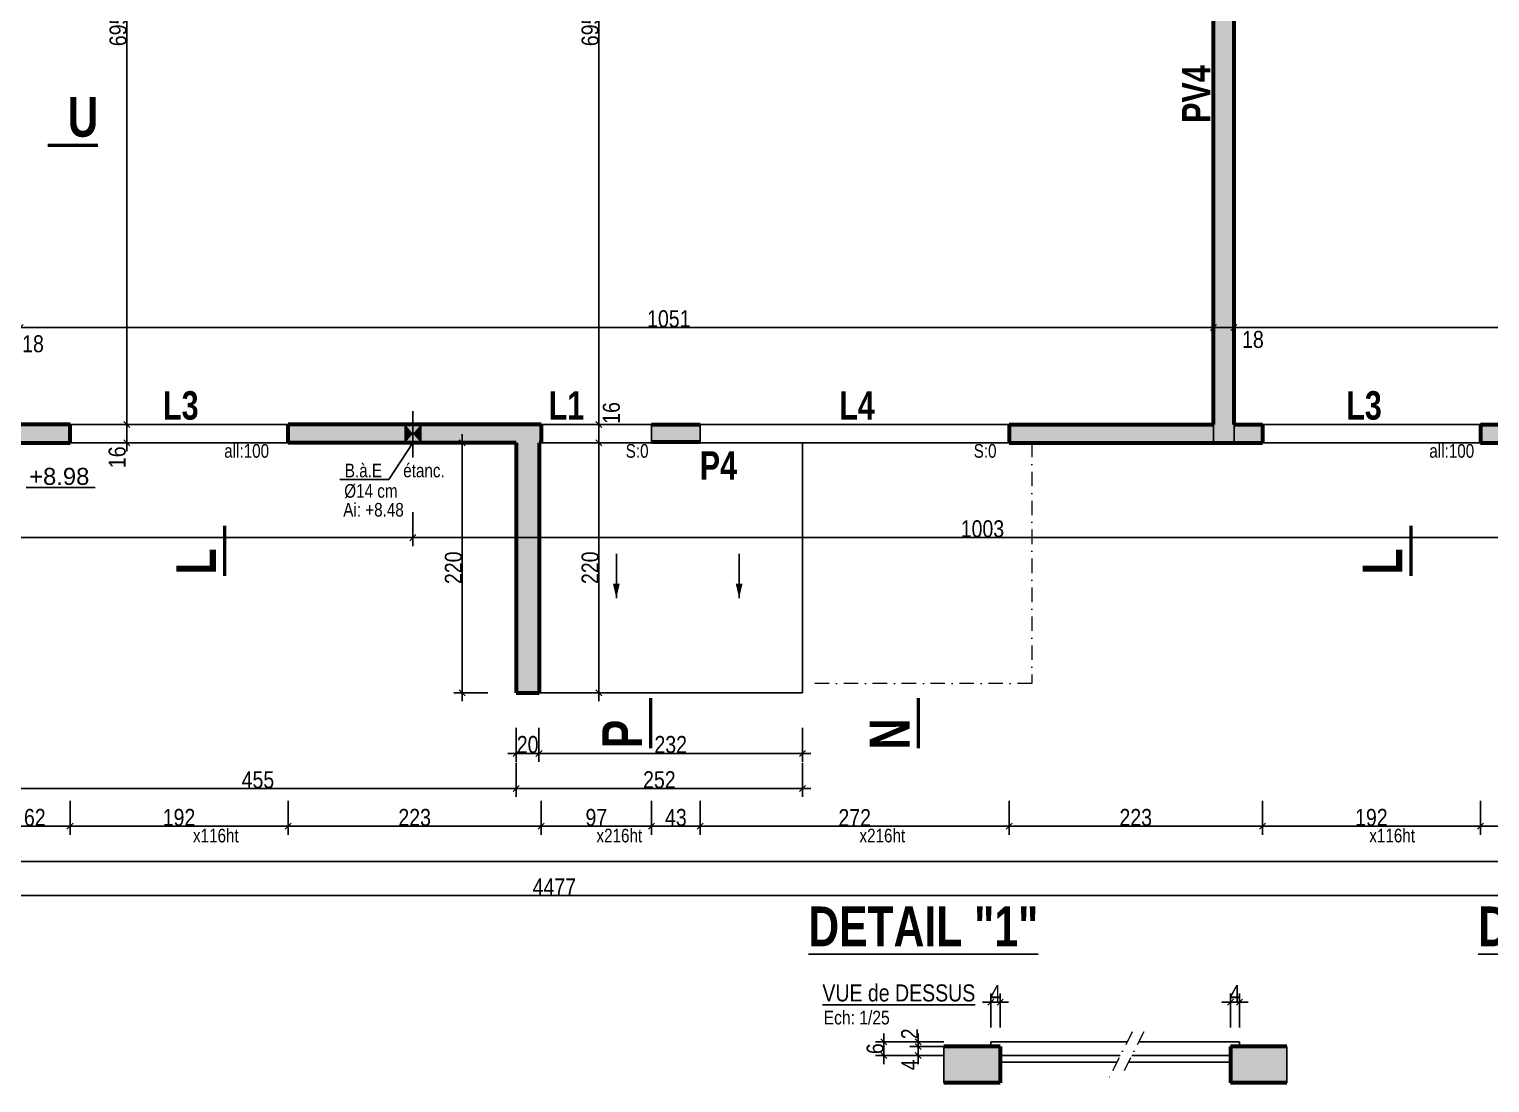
# Model space of a CAD drawing. Header units: millimetres. Extents: x 7120 to 15038, y -9128 to -4928.
# Drawn here: x 11197 to 12483, y -7980 to -7053 of the extents above; entities that cross this region are included whole.
import ezdxf
from ezdxf.enums import TextEntityAlignment as Align

# ---------------------------------------------------------------- set-up
doc = ezdxf.new("R2010")
doc.units = ezdxf.units.MM
doc.linetypes.add('TIRETPTX2', pattern=[50.8, 25.4, -12.7, 0, -12.7])
for name, color, linetype in [('01_cote_gen', 4, 'Continuous'), ('01_linteaux', 2, 'Continuous'), ('01_poch_BN', 9, 'Continuous'), ('01_poch_murs', 253, 'Continuous'), ('01_poch_poteaux', 250, 'Continuous'), ('01_resv', 32, 'Continuous'), ('01_texte', 230, 'Continuous'), ('AA_COTES', 2, 'Continuous')]:
    doc.layers.add(name, color=color, linetype=linetype)
doc.layers.add('01_murs_coup', color=5, linetype='Continuous', lineweight=60)
doc.layers.add('01_tram_axes', color=2, linetype='TIRETPTX2', lineweight=9)
doc.styles.add('ARIAL', font='arial.ttf')
doc.styles.add('ARIAL NA', font='ARIALN.TTF')
doc.styles.add('impact', font='impact.ttf')
doc.styles.add('MATTE_TXT', font='arial.ttf')
doc.styles.add('STYLE2', font='ARIALN.TTF')
doc.dimstyles.new('JB25', dxfattribs={"dimscale": 0.1, "dimtxt": 150, "dimasz": 15, "dimexe": 0.1, "dimexo": 0.1, "dimgap": 0.09, "dimtad": 1, "dimdec": 1, "dimlfac": 0.5, "dimdsep": 46, "dimtxsty": 'STYLE2', "dimblk1": 'BOND_G', "dimblk2": 'BOND_D', "dimsah": 1, "dimcen": 1.5, "dimdle": 0.01, "dimse1": 1, "dimse2": 1, "dimclrd": 4, "dimclre": 2, "dimclrt": 6, "dimazin": 2, "dimtfac": 2.333333, "dimtdec": 1, "dimtix": 1, "dimtmove": 2, "dimatfit": 3, "dimldrblk": 'BOND_G', "dimfxl": 1, "dimtolj": 1, "dimtzin": 0, "dimarcsym": 0})
doc.dimstyles.new('JB50', dxfattribs={"dimscale": 0.1, "dimtxt": 150, "dimasz": 15, "dimexe": 0.1, "dimexo": 0.1, "dimgap": 0.09, "dimtad": 1, "dimdec": 1, "dimdsep": 46, "dimtxsty": 'STYLE2', "dimblk1": 'BOND_G', "dimblk2": 'BOND_D', "dimsah": 1, "dimcen": 1.5, "dimdle": 0.01, "dimse1": 1, "dimse2": 1, "dimclrd": 4, "dimclre": 2, "dimclrt": 6, "dimazin": 2, "dimtfac": 2.333333, "dimtdec": 1, "dimtix": 1, "dimtmove": 2, "dimatfit": 3, "dimldrblk": 'BOND_G', "dimfxl": 1, "dimtolj": 1, "dimtzin": 0, "dimarcsym": 0})

# ---------------------------------------------------------------- blocks, each defined once
blk = doc.blocks.new('BOND_G')
at = {"layer": 'AA_COTES', "color": 0}
for p, q in [((0, -5), (0, 15)), ((5, 0), (-5, 0)), ((1.77, 1.77), (-1.77, -1.77))]:
    blk.add_line(p, q, dxfattribs=at)
blk = doc.blocks.new('BOND_D')
at = {"layer": 'AA_COTES', "color": 0}
for p, q in [((5, 0), (-5, 0)), ((-1.77, -1.77), (1.77, 1.77)), ((0, 5), (0, -15))]:
    blk.add_line(p, q, dxfattribs=at)
blk = doc.blocks.new('*D41')
at = {"layer": '01_cote_gen', "color": 4, "lineweight": -2, "transparency": 16777216}
blk.add_line((11172.1, -7315.6), (11187.1, -7315.6), dxfattribs=at)
at = {"layer": 'DEFPOINTS', "color": 0}
for p in [(11188.6, -7315.6), (11170.6, -7334.3), (11188.6, -7334.3)]:
    blk.add_point(p, dxfattribs=at)
at = {"layer": '01_cote_gen', "color": 4, "lineweight": -2, "transparency": 16777216, "xscale": 1.5, "yscale": 1.5, "zscale": 1.5, "rotation": 180}
blk.add_blockref('BOND_G', (11170.6, -7315.6), dxfattribs=at)
at = {"layer": '01_cote_gen', "color": 4, "lineweight": -2, "transparency": 16777216, "xscale": 1.5, "yscale": 1.5, "zscale": 1.5}
blk.add_blockref('BOND_D', (11188.6, -7315.6), dxfattribs=at)
at = {"layer": '01_cote_gen', "color": 6, "transparency": 16777216, "insert": (11200, -7329.9), "char_height": 15, "attachment_point": 5, "style": 'STYLE2'}
blk.add_mtext('\\A1;18', dxfattribs=at)
blk = doc.blocks.new('*D61')
at = {"layer": '01_cote_gen', "color": 4, "lineweight": -2, "transparency": 16777216}
blk.add_line((11698.4, -6707.4), (11698.4, -7399.5), dxfattribs=at)
at = {"layer": 'DEFPOINTS', "color": 0}
for p in [(11729.8, -6705.9), (11698.4, -7401), (11729.8, -7401)]:
    blk.add_point(p, dxfattribs=at)
at = {"layer": '01_cote_gen', "color": 4, "lineweight": -2, "transparency": 16777216, "xscale": 1.5, "yscale": 1.5, "zscale": 1.5}
for name, p, rotation in [('BOND_G', (11698.4, -6705.9), 90), ('BOND_D', (11698.4, -7401), 270)]:
    blk.add_blockref(name, p, dxfattribs=dict(at, rotation=rotation))
at = {"layer": '01_cote_gen', "color": 6, "transparency": 16777216, "insert": (11690.7, -7053.5), "char_height": 15, "attachment_point": 5, "rotation": 90, "style": 'STYLE2'}
blk.add_mtext('\\A1;695', dxfattribs=at)
blk = doc.blocks.new('*D65')
at = {"layer": '01_cote_gen', "color": 4, "lineweight": -2, "transparency": 16777216}
blk.add_line((12602.1, -7754.6), (12476.1, -7754.6), dxfattribs=at)
at = {"layer": 'DEFPOINTS', "color": 0}
for p in [(12474.6, -7661), (12603.6, -7661), (12474.6, -7754.6)]:
    blk.add_point(p, dxfattribs=at)
at = {"layer": '01_cote_gen', "color": 4, "lineweight": -2, "transparency": 16777216, "xscale": 1.5, "yscale": 1.5, "zscale": 1.5, "rotation": 180}
blk.add_blockref('BOND_D', (12474.6, -7754.6), dxfattribs=at)
at = {"layer": '01_cote_gen', "color": 4, "lineweight": -2, "transparency": 16777216, "xscale": 1.5, "yscale": 1.5, "zscale": 1.5}
blk.add_blockref('BOND_G', (12603.6, -7754.6), dxfattribs=at)
at = {"layer": '01_cote_gen', "color": 6, "transparency": 16777216, "insert": (12539.1, -7746.9), "char_height": 15, "attachment_point": 5, "style": 'STYLE2'}
blk.add_mtext('\\A1;129', dxfattribs=at)
blk = doc.blocks.new('*D66')
at = {"layer": '01_cote_gen', "color": 4, "lineweight": -2, "transparency": 16777216}
blk.add_line((12473.1, -7754.6), (12284.1, -7754.6), dxfattribs=at)
at = {"layer": 'DEFPOINTS', "color": 0}
for p in [(12282.6, -7628), (12474.6, -7661), (12282.6, -7754.6)]:
    blk.add_point(p, dxfattribs=at)
at = {"layer": '01_cote_gen', "color": 4, "lineweight": -2, "transparency": 16777216, "xscale": 1.5, "yscale": 1.5, "zscale": 1.5, "rotation": 180}
blk.add_blockref('BOND_D', (12282.6, -7754.6), dxfattribs=at)
at = {"layer": '01_cote_gen', "color": 4, "lineweight": -2, "transparency": 16777216, "xscale": 1.5, "yscale": 1.5, "zscale": 1.5}
blk.add_blockref('BOND_G', (12474.6, -7754.6), dxfattribs=at)
at = {"layer": '01_cote_gen', "color": 6, "transparency": 16777216, "insert": (12378.6, -7746.9), "char_height": 15, "attachment_point": 5, "style": 'STYLE2'}
blk.add_mtext('\\A1;192', dxfattribs=at)
blk = doc.blocks.new('*D67')
at = {"layer": '01_cote_gen', "color": 4, "lineweight": -2, "transparency": 16777216}
blk.add_line((13896.1, -7815.5), (9422.1, -7815.5), dxfattribs=at)
at = {"layer": 'DEFPOINTS', "color": 0}
for p in [(9420.6, -7661.5), (13897.6, -7732.1), (9420.6, -7815.5)]:
    blk.add_point(p, dxfattribs=at)
at = {"layer": '01_cote_gen', "color": 4, "lineweight": -2, "transparency": 16777216, "xscale": 1.5, "yscale": 1.5, "zscale": 1.5, "rotation": 180}
blk.add_blockref('BOND_D', (9420.6, -7815.5), dxfattribs=at)
at = {"layer": '01_cote_gen', "color": 4, "lineweight": -2, "transparency": 16777216, "xscale": 1.5, "yscale": 1.5, "zscale": 1.5}
blk.add_blockref('BOND_G', (13897.6, -7815.5), dxfattribs=at)
at = {"layer": '01_cote_gen', "color": 6, "transparency": 16777216, "insert": (11659.1, -7808), "char_height": 15, "attachment_point": 5, "style": 'STYLE2'}
blk.add_mtext('\\A1;4477', dxfattribs=at)
blk = doc.blocks.new('*D92')
at = {"layer": '01_cote_gen', "color": 4, "lineweight": -2, "transparency": 16777216}
blk.add_line((11698.4, -7402.5), (11698.4, -7415.5), dxfattribs=at)
at = {"layer": 'DEFPOINTS', "color": 0}
for p in [(11664, -7401), (11664, -7417), (11698.4, -7417)]:
    blk.add_point(p, dxfattribs=at)
at = {"layer": '01_cote_gen', "color": 4, "lineweight": -2, "transparency": 16777216, "xscale": 1.5, "yscale": 1.5, "zscale": 1.5}
for name, p, rotation in [('BOND_G', (11698.4, -7401), 90), ('BOND_D', (11698.4, -7417), 270)]:
    blk.add_blockref(name, p, dxfattribs=dict(at, rotation=rotation))
at = {"layer": '01_cote_gen', "color": 6, "transparency": 16777216, "insert": (11709.4, -7390.7), "char_height": 15, "attachment_point": 5, "rotation": 90, "style": 'STYLE2'}
blk.add_mtext('\\A1;16', dxfattribs=at)
blk = doc.blocks.new('*D98')
at = {"layer": '01_cote_gen', "color": 4, "lineweight": -2, "transparency": 16777216}
blk.add_line((11231.1, -7754.6), (11172.1, -7754.6), dxfattribs=at)
at = {"layer": 'DEFPOINTS', "color": 0}
for p in [(11170.6, -7743.8), (11170.6, -7754.6), (11232.6, -7747.1)]:
    blk.add_point(p, dxfattribs=at)
at = {"layer": '01_cote_gen', "color": 4, "lineweight": -2, "transparency": 16777216, "xscale": 1.5, "yscale": 1.5, "zscale": 1.5, "rotation": 180}
blk.add_blockref('BOND_D', (11170.6, -7754.6), dxfattribs=at)
at = {"layer": '01_cote_gen', "color": 4, "lineweight": -2, "transparency": 16777216, "xscale": 1.5, "yscale": 1.5, "zscale": 1.5}
blk.add_blockref('BOND_G', (11232.6, -7754.6), dxfattribs=at)
at = {"layer": '01_cote_gen', "color": 6, "transparency": 16777216, "insert": (11201.6, -7746.9), "char_height": 15, "attachment_point": 5, "style": 'STYLE2'}
blk.add_mtext('\\A1;62', dxfattribs=at)
blk = doc.blocks.new('*D116')
at = {"layer": '01_cote_gen', "color": 4, "lineweight": -2, "transparency": 16777216}
blk.add_line((11282.7, -6707.4), (11282.7, -7399.5), dxfattribs=at)
at = {"layer": 'DEFPOINTS', "color": 0}
for p in [(11260.2, -6705.9), (11210.6, -7401), (11282.7, -7401)]:
    blk.add_point(p, dxfattribs=at)
at = {"layer": '01_cote_gen', "color": 4, "lineweight": -2, "transparency": 16777216, "xscale": 1.5, "yscale": 1.5, "zscale": 1.5}
for name, p, rotation in [('BOND_G', (11282.7, -6705.9), 90), ('BOND_D', (11282.7, -7401), 270)]:
    blk.add_blockref(name, p, dxfattribs=dict(at, rotation=rotation))
at = {"layer": '01_cote_gen', "color": 6, "transparency": 16777216, "insert": (11275, -7053.5), "char_height": 15, "attachment_point": 5, "rotation": 90, "style": 'STYLE2'}
blk.add_mtext('\\A1;695', dxfattribs=at)
blk = doc.blocks.new('*D117')
at = {"layer": '01_cote_gen', "color": 4, "lineweight": -2, "transparency": 16777216}
blk.add_line((11282.7, -7402.5), (11282.7, -7415.5), dxfattribs=at)
at = {"layer": 'DEFPOINTS', "color": 0}
for p in [(11307.2, -7401), (11282.7, -7417), (11307.2, -7417)]:
    blk.add_point(p, dxfattribs=at)
at = {"layer": '01_cote_gen', "color": 4, "lineweight": -2, "transparency": 16777216, "xscale": 1.5, "yscale": 1.5, "zscale": 1.5}
for name, p, rotation in [('BOND_G', (11282.7, -7401), 90), ('BOND_D', (11282.7, -7417), 270)]:
    blk.add_blockref(name, p, dxfattribs=dict(at, rotation=rotation))
at = {"layer": '01_cote_gen', "color": 6, "transparency": 16777216, "insert": (11274.2, -7429.7), "char_height": 15, "attachment_point": 5, "rotation": 90, "style": 'STYLE2'}
blk.add_mtext('\\A1;16', dxfattribs=at)
blk = doc.blocks.new('*D292')
at = {"layer": '01_cote_gen', "color": 4, "lineweight": -2, "transparency": 16777216}
blk.add_line((12281.1, -7754.6), (12061.1, -7754.6), dxfattribs=at)
at = {"layer": 'DEFPOINTS', "color": 0}
for p in [(12059.6, -7432.6), (12282.6, -7432.6), (12059.6, -7754.6)]:
    blk.add_point(p, dxfattribs=at)
at = {"layer": '01_cote_gen', "color": 4, "lineweight": -2, "transparency": 16777216, "xscale": 1.5, "yscale": 1.5, "zscale": 1.5, "rotation": 180}
blk.add_blockref('BOND_D', (12059.6, -7754.6), dxfattribs=at)
at = {"layer": '01_cote_gen', "color": 4, "lineweight": -2, "transparency": 16777216, "xscale": 1.5, "yscale": 1.5, "zscale": 1.5}
blk.add_blockref('BOND_G', (12282.6, -7754.6), dxfattribs=at)
at = {"layer": '01_cote_gen', "color": 6, "transparency": 16777216, "insert": (12171.1, -7746.9), "char_height": 15, "attachment_point": 5, "style": 'STYLE2'}
blk.add_mtext('\\A1;223', dxfattribs=at)
blk = doc.blocks.new('*D293')
at = {"layer": '01_cote_gen', "color": 4, "lineweight": -2, "transparency": 16777216}
blk.add_line((12058.1, -7754.6), (11789.1, -7754.6), dxfattribs=at)
at = {"layer": 'DEFPOINTS', "color": 0}
for p in [(11787.6, -7424.6), (12059.6, -7432.6), (11787.6, -7754.6)]:
    blk.add_point(p, dxfattribs=at)
at = {"layer": '01_cote_gen', "color": 4, "lineweight": -2, "transparency": 16777216, "xscale": 1.5, "yscale": 1.5, "zscale": 1.5, "rotation": 180}
blk.add_blockref('BOND_D', (11787.6, -7754.6), dxfattribs=at)
at = {"layer": '01_cote_gen', "color": 4, "lineweight": -2, "transparency": 16777216, "xscale": 1.5, "yscale": 1.5, "zscale": 1.5}
blk.add_blockref('BOND_G', (12059.6, -7754.6), dxfattribs=at)
at = {"layer": '01_cote_gen', "color": 6, "transparency": 16777216, "insert": (11923.6, -7747), "char_height": 15, "attachment_point": 5, "style": 'STYLE2'}
blk.add_mtext('\\A1;272', dxfattribs=at)
blk = doc.blocks.new('*D294')
at = {"layer": '01_cote_gen', "color": 4, "lineweight": -2, "transparency": 16777216}
blk.add_line((11786.1, -7754.6), (11746.1, -7754.6), dxfattribs=at)
at = {"layer": 'DEFPOINTS', "color": 0}
for p in [(11744.6, -7424.6), (11787.6, -7424.6), (11744.6, -7754.6)]:
    blk.add_point(p, dxfattribs=at)
at = {"layer": '01_cote_gen', "color": 4, "lineweight": -2, "transparency": 16777216, "xscale": 1.5, "yscale": 1.5, "zscale": 1.5, "rotation": 180}
blk.add_blockref('BOND_D', (11744.6, -7754.6), dxfattribs=at)
at = {"layer": '01_cote_gen', "color": 4, "lineweight": -2, "transparency": 16777216, "xscale": 1.5, "yscale": 1.5, "zscale": 1.5}
blk.add_blockref('BOND_G', (11787.6, -7754.6), dxfattribs=at)
at = {"layer": '01_cote_gen', "color": 6, "transparency": 16777216, "insert": (11766.1, -7746.9), "char_height": 15, "attachment_point": 5, "style": 'STYLE2'}
blk.add_mtext('\\A1;43', dxfattribs=at)
blk = doc.blocks.new('*D295')
at = {"layer": '01_cote_gen', "color": 4, "lineweight": -2, "transparency": 16777216}
blk.add_line((11743.1, -7754.6), (11649.1, -7754.6), dxfattribs=at)
at = {"layer": 'DEFPOINTS', "color": 0}
for p in [(11647.6, -7424.6), (11744.6, -7424.6), (11647.6, -7754.6)]:
    blk.add_point(p, dxfattribs=at)
at = {"layer": '01_cote_gen', "color": 4, "lineweight": -2, "transparency": 16777216, "xscale": 1.5, "yscale": 1.5, "zscale": 1.5, "rotation": 180}
blk.add_blockref('BOND_D', (11647.6, -7754.6), dxfattribs=at)
at = {"layer": '01_cote_gen', "color": 4, "lineweight": -2, "transparency": 16777216, "xscale": 1.5, "yscale": 1.5, "zscale": 1.5}
blk.add_blockref('BOND_G', (11744.6, -7754.6), dxfattribs=at)
at = {"layer": '01_cote_gen', "color": 6, "transparency": 16777216, "insert": (11696.1, -7746.9), "char_height": 15, "attachment_point": 5, "style": 'STYLE2'}
blk.add_mtext('\\A1;97', dxfattribs=at)
blk = doc.blocks.new('*D296')
at = {"layer": '01_cote_gen', "color": 4, "lineweight": -2, "transparency": 16777216}
blk.add_line((11646.1, -7754.6), (11426.1, -7754.6), dxfattribs=at)
at = {"layer": 'DEFPOINTS', "color": 0}
for p in [(11424.6, -7424.6), (11647.6, -7424.6), (11424.6, -7754.6)]:
    blk.add_point(p, dxfattribs=at)
at = {"layer": '01_cote_gen', "color": 4, "lineweight": -2, "transparency": 16777216, "xscale": 1.5, "yscale": 1.5, "zscale": 1.5, "rotation": 180}
blk.add_blockref('BOND_D', (11424.6, -7754.6), dxfattribs=at)
at = {"layer": '01_cote_gen', "color": 4, "lineweight": -2, "transparency": 16777216, "xscale": 1.5, "yscale": 1.5, "zscale": 1.5}
blk.add_blockref('BOND_G', (11647.6, -7754.6), dxfattribs=at)
at = {"layer": '01_cote_gen', "color": 6, "transparency": 16777216, "insert": (11536.1, -7746.9), "char_height": 15, "attachment_point": 5, "style": 'STYLE2'}
blk.add_mtext('\\A1;223', dxfattribs=at)
blk = doc.blocks.new('*D298')
at = {"layer": '01_cote_gen', "color": 4, "lineweight": -2, "transparency": 16777216}
blk.add_line((13894.1, -7785.6), (11170.1, -7785.6), dxfattribs=at)
at = {"layer": 'DEFPOINTS', "color": 0}
for p in [(13895.6, -7762.1), (11168.6, -7778.1), (11168.6, -7785.6)]:
    blk.add_point(p, dxfattribs=at)
at = {"layer": '01_cote_gen', "color": 4, "lineweight": -2, "transparency": 16777216, "xscale": 1.5, "yscale": 1.5, "zscale": 1.5, "rotation": 180}
blk.add_blockref('BOND_D', (11168.6, -7785.6), dxfattribs=at)
at = {"layer": '01_cote_gen', "color": 4, "lineweight": -2, "transparency": 16777216, "xscale": 1.5, "yscale": 1.5, "zscale": 1.5}
blk.add_blockref('BOND_G', (13895.6, -7785.6), dxfattribs=at)
at = {"layer": '01_cote_gen', "color": 6, "transparency": 16777216, "insert": (12532.1, -7778.1), "char_height": 15, "attachment_point": 5, "style": 'STYLE2'}
blk.add_mtext('\\A1;2727', dxfattribs=at)
blk = doc.blocks.new('*D303')
at = {"layer": '01_cote_gen', "color": 4, "lineweight": -2, "transparency": 16777216}
blk.add_line((11423.1, -7754.6), (11234.1, -7754.6), dxfattribs=at)
at = {"layer": 'DEFPOINTS', "color": 0}
for p in [(11232.6, -7732.1), (11424.6, -7732.1), (11232.6, -7754.6)]:
    blk.add_point(p, dxfattribs=at)
at = {"layer": '01_cote_gen', "color": 4, "lineweight": -2, "transparency": 16777216, "xscale": 1.5, "yscale": 1.5, "zscale": 1.5, "rotation": 180}
blk.add_blockref('BOND_D', (11232.6, -7754.6), dxfattribs=at)
at = {"layer": '01_cote_gen', "color": 4, "lineweight": -2, "transparency": 16777216, "xscale": 1.5, "yscale": 1.5, "zscale": 1.5}
blk.add_blockref('BOND_G', (11424.6, -7754.6), dxfattribs=at)
at = {"layer": '01_cote_gen', "color": 6, "transparency": 16777216, "insert": (11328.6, -7746.9), "char_height": 15, "attachment_point": 5, "style": 'STYLE2'}
blk.add_mtext('\\A1;192', dxfattribs=at)
blk = doc.blocks.new('*D397')
at = {"layer": '01_cote_gen', "color": 4, "lineweight": -2, "transparency": 16777216}
blk.add_line((11190.1, -7315.6), (12238.1, -7315.6), dxfattribs=at)
at = {"layer": 'DEFPOINTS', "color": 0}
for p in [(11188.6, -7265.8), (12239.6, -7265.8), (12239.6, -7315.6)]:
    blk.add_point(p, dxfattribs=at)
at = {"layer": '01_cote_gen', "color": 4, "lineweight": -2, "transparency": 16777216, "xscale": 1.5, "yscale": 1.5, "zscale": 1.5, "rotation": 180}
blk.add_blockref('BOND_G', (11188.6, -7315.6), dxfattribs=at)
at = {"layer": '01_cote_gen', "color": 4, "lineweight": -2, "transparency": 16777216, "xscale": 1.5, "yscale": 1.5, "zscale": 1.5}
blk.add_blockref('BOND_D', (12239.6, -7315.6), dxfattribs=at)
at = {"layer": '01_cote_gen', "color": 6, "transparency": 16777216, "insert": (11759.9, -7307.9), "char_height": 15, "attachment_point": 5, "style": 'STYLE2'}
blk.add_mtext('\\A1;1051', dxfattribs=at)
blk = doc.blocks.new('*D398')
at = {"layer": '01_cote_gen', "color": 4, "lineweight": -2, "transparency": 16777216}
blk.add_line((12241.1, -7315.6), (12256.1, -7315.6), dxfattribs=at)
at = {"layer": 'DEFPOINTS', "color": 0}
for p in [(12257.6, -7315.6), (12239.6, -7338.1), (12257.6, -7338.1)]:
    blk.add_point(p, dxfattribs=at)
at = {"layer": '01_cote_gen', "color": 4, "lineweight": -2, "transparency": 16777216, "xscale": 1.5, "yscale": 1.5, "zscale": 1.5, "rotation": 180}
blk.add_blockref('BOND_G', (12239.6, -7315.6), dxfattribs=at)
at = {"layer": '01_cote_gen', "color": 4, "lineweight": -2, "transparency": 16777216, "xscale": 1.5, "yscale": 1.5, "zscale": 1.5}
blk.add_blockref('BOND_D', (12257.6, -7315.6), dxfattribs=at)
at = {"layer": '01_cote_gen', "color": 6, "transparency": 16777216, "insert": (12274.3, -7326.1), "char_height": 15, "attachment_point": 5, "style": 'STYLE2'}
blk.add_mtext('\\A1;18', dxfattribs=at)
blk = doc.blocks.new('*D399')
at = {"layer": '01_cote_gen', "color": 4, "lineweight": -2, "transparency": 16777216}
blk.add_line((12259.1, -7315.6), (13617.1, -7315.6), dxfattribs=at)
at = {"layer": 'DEFPOINTS', "color": 0}
for p in [(13618.6, -7315.6), (12257.6, -7338.1), (13618.6, -7338.1)]:
    blk.add_point(p, dxfattribs=at)
at = {"layer": '01_cote_gen', "color": 4, "lineweight": -2, "transparency": 16777216, "xscale": 1.5, "yscale": 1.5, "zscale": 1.5, "rotation": 180}
blk.add_blockref('BOND_G', (12257.6, -7315.6), dxfattribs=at)
at = {"layer": '01_cote_gen', "color": 4, "lineweight": -2, "transparency": 16777216, "xscale": 1.5, "yscale": 1.5, "zscale": 1.5}
blk.add_blockref('BOND_D', (13618.6, -7315.6), dxfattribs=at)
at = {"layer": '01_cote_gen', "color": 6, "transparency": 16777216, "insert": (12938.1, -7307.9), "char_height": 15, "attachment_point": 5, "style": 'STYLE2'}
blk.add_mtext('\\A1;1361', dxfattribs=at)
blk = doc.blocks.new('*D462')
at = {"layer": '01_cote_gen', "color": 4, "lineweight": -2, "transparency": 16777216}
blk.add_line((11876.1, -7721.3), (11627.1, -7721.3), dxfattribs=at)
at = {"layer": 'DEFPOINTS', "color": 0}
for p in [(11625.6, -7610.4), (11877.6, -7610.4), (11625.6, -7721.3)]:
    blk.add_point(p, dxfattribs=at)
at = {"layer": '01_cote_gen', "color": 4, "lineweight": -2, "transparency": 16777216, "xscale": 1.5, "yscale": 1.5, "zscale": 1.5, "rotation": 180}
blk.add_blockref('BOND_D', (11625.6, -7721.3), dxfattribs=at)
at = {"layer": '01_cote_gen', "color": 4, "lineweight": -2, "transparency": 16777216, "xscale": 1.5, "yscale": 1.5, "zscale": 1.5}
blk.add_blockref('BOND_G', (11877.6, -7721.3), dxfattribs=at)
at = {"layer": '01_cote_gen', "color": 6, "transparency": 16777216, "insert": (11751.6, -7713.7), "char_height": 15, "attachment_point": 5, "style": 'STYLE2'}
blk.add_mtext('\\A1;252', dxfattribs=at)
blk = doc.blocks.new('*D463')
at = {"layer": '01_cote_gen', "color": 4, "lineweight": -2, "transparency": 16777216}
blk.add_line((11624.1, -7721.3), (11172.1, -7721.3), dxfattribs=at)
at = {"layer": 'DEFPOINTS', "color": 0}
for p in [(11170.6, -7344.5), (11625.6, -7698.8), (11170.6, -7721.3)]:
    blk.add_point(p, dxfattribs=at)
at = {"layer": '01_cote_gen', "color": 4, "lineweight": -2, "transparency": 16777216, "xscale": 1.5, "yscale": 1.5, "zscale": 1.5, "rotation": 180}
blk.add_blockref('BOND_D', (11170.6, -7721.3), dxfattribs=at)
at = {"layer": '01_cote_gen', "color": 4, "lineweight": -2, "transparency": 16777216, "xscale": 1.5, "yscale": 1.5, "zscale": 1.5}
blk.add_blockref('BOND_G', (11625.6, -7721.3), dxfattribs=at)
at = {"layer": '01_cote_gen', "color": 6, "transparency": 16777216, "insert": (11398.1, -7713.7), "char_height": 15, "attachment_point": 5, "style": 'STYLE2'}
blk.add_mtext('\\A1;455', dxfattribs=at)
blk = doc.blocks.new('*D464')
at = {"layer": '01_cote_gen', "color": 4, "lineweight": -2, "transparency": 16777216}
blk.add_line((11876.1, -7690.4), (11647.1, -7690.4), dxfattribs=at)
at = {"layer": 'DEFPOINTS', "color": 0}
for p in [(11645.6, -7610.4), (11877.6, -7610.4), (11645.6, -7690.4)]:
    blk.add_point(p, dxfattribs=at)
at = {"layer": '01_cote_gen', "color": 4, "lineweight": -2, "transparency": 16777216, "xscale": 1.5, "yscale": 1.5, "zscale": 1.5, "rotation": 180}
blk.add_blockref('BOND_D', (11645.6, -7690.4), dxfattribs=at)
at = {"layer": '01_cote_gen', "color": 4, "lineweight": -2, "transparency": 16777216, "xscale": 1.5, "yscale": 1.5, "zscale": 1.5}
blk.add_blockref('BOND_G', (11877.6, -7690.4), dxfattribs=at)
at = {"layer": '01_cote_gen', "color": 6, "transparency": 16777216, "insert": (11761.6, -7682.7), "char_height": 15, "attachment_point": 5, "style": 'STYLE2'}
blk.add_mtext('\\A1;232', dxfattribs=at)
blk = doc.blocks.new('*D465')
at = {"layer": '01_cote_gen', "color": 4, "lineweight": -2, "transparency": 16777216}
blk.add_line((11644.1, -7690.4), (11627.1, -7690.4), dxfattribs=at)
at = {"layer": 'DEFPOINTS', "color": 0}
for p in [(11625.6, -7610.4), (11645.6, -7610.4), (11625.6, -7690.4)]:
    blk.add_point(p, dxfattribs=at)
at = {"layer": '01_cote_gen', "color": 4, "lineweight": -2, "transparency": 16777216, "xscale": 1.5, "yscale": 1.5, "zscale": 1.5, "rotation": 180}
blk.add_blockref('BOND_D', (11625.6, -7690.4), dxfattribs=at)
at = {"layer": '01_cote_gen', "color": 4, "lineweight": -2, "transparency": 16777216, "xscale": 1.5, "yscale": 1.5, "zscale": 1.5}
blk.add_blockref('BOND_G', (11645.6, -7690.4), dxfattribs=at)
at = {"layer": '01_cote_gen', "color": 6, "transparency": 16777216, "insert": (11635.6, -7682.7), "char_height": 15, "attachment_point": 5, "style": 'STYLE2'}
blk.add_mtext('\\A1;20', dxfattribs=at)
blk = doc.blocks.new('*D472')
at = {"layer": '01_cote_gen', "color": 4, "lineweight": -2, "transparency": 16777216}
blk.add_line((11698.4, -7635.5), (11698.4, -7418.5), dxfattribs=at)
at = {"layer": 'DEFPOINTS', "color": 0}
for p in [(11698.4, -7417), (11718.3, -7417), (11702.2, -7637)]:
    blk.add_point(p, dxfattribs=at)
at = {"layer": '01_cote_gen', "color": 4, "lineweight": -2, "transparency": 16777216, "xscale": 1.5, "yscale": 1.5, "zscale": 1.5}
for name, p, rotation in [('BOND_D', (11698.4, -7417), 90), ('BOND_G', (11698.4, -7637), 270)]:
    blk.add_blockref(name, p, dxfattribs=dict(at, rotation=rotation))
at = {"layer": '01_cote_gen', "color": 6, "transparency": 16777216, "insert": (11690.7, -7527), "char_height": 15, "attachment_point": 5, "rotation": 90, "style": 'STYLE2'}
blk.add_mtext('\\A1;220', dxfattribs=at)
blk = doc.blocks.new('*D557')
at = {"layer": '01_cote_gen', "color": 4, "lineweight": -2, "transparency": 16777216}
blk.add_line((11533.1, -7500.5), (10486.1, -7500.5), dxfattribs=at)
at = {"layer": 'DEFPOINTS', "color": 0}
for p in [(10484.6, -7429.8), (11534.6, -7429.8), (10484.6, -7500.5)]:
    blk.add_point(p, dxfattribs=at)
at = {"layer": '01_cote_gen', "color": 4, "lineweight": -2, "transparency": 16777216, "xscale": 1.5, "yscale": 1.5, "zscale": 1.5, "rotation": 180}
blk.add_blockref('BOND_D', (10484.6, -7500.5), dxfattribs=at)
at = {"layer": '01_cote_gen', "color": 4, "lineweight": -2, "transparency": 16777216, "xscale": 1.5, "yscale": 1.5, "zscale": 1.5}
blk.add_blockref('BOND_G', (11534.6, -7500.5), dxfattribs=at)
at = {"layer": '01_cote_gen', "color": 6, "transparency": 16777216, "insert": (11009.6, -7492.8), "char_height": 15, "attachment_point": 5, "style": 'STYLE2'}
blk.add_mtext('\\A1;1050', dxfattribs=at)
blk = doc.blocks.new('*D558')
at = {"layer": '01_cote_gen', "color": 4, "lineweight": -2, "transparency": 16777216}
blk.add_line((12536.1, -7500.5), (11536.1, -7500.5), dxfattribs=at)
at = {"layer": 'DEFPOINTS', "color": 0}
for p in [(11534.6, -7429.8), (12537.6, -7429.8), (11534.6, -7500.5)]:
    blk.add_point(p, dxfattribs=at)
at = {"layer": '01_cote_gen', "color": 4, "lineweight": -2, "transparency": 16777216, "xscale": 1.5, "yscale": 1.5, "zscale": 1.5, "rotation": 180}
blk.add_blockref('BOND_D', (11534.6, -7500.5), dxfattribs=at)
at = {"layer": '01_cote_gen', "color": 4, "lineweight": -2, "transparency": 16777216, "xscale": 1.5, "yscale": 1.5, "zscale": 1.5}
blk.add_blockref('BOND_G', (12537.6, -7500.5), dxfattribs=at)
at = {"layer": '01_cote_gen', "color": 6, "transparency": 16777216, "insert": (12036.1, -7492.8), "char_height": 15, "attachment_point": 5, "style": 'STYLE2'}
blk.add_mtext('\\A1;1003', dxfattribs=at)
blk = doc.blocks.new('*D561')
at = {"layer": '01_cote_gen', "color": 4, "lineweight": -2, "transparency": 16777216}
blk.add_line((11578, -7635.5), (11578, -7418.5), dxfattribs=at)
at = {"layer": 'DEFPOINTS', "color": 0}
for p in [(11578, -7417), (11625.6, -7417), (11625.6, -7637)]:
    blk.add_point(p, dxfattribs=at)
at = {"layer": '01_cote_gen', "color": 4, "lineweight": -2, "transparency": 16777216, "xscale": 1.5, "yscale": 1.5, "zscale": 1.5}
for name, p, rotation in [('BOND_D', (11578, -7417), 90), ('BOND_G', (11578, -7637), 270)]:
    blk.add_blockref(name, p, dxfattribs=dict(at, rotation=rotation))
at = {"layer": '01_cote_gen', "color": 6, "transparency": 16777216, "insert": (11570.3, -7527), "char_height": 15, "attachment_point": 5, "rotation": 90, "style": 'STYLE2'}
blk.add_mtext('\\A1;220', dxfattribs=at)
blk = doc.blocks.new('*D576')
at = {"layer": '01_cote_gen', "color": 4, "lineweight": -2, "transparency": 16777216}
blk.add_line((11979.6, -7954.9), (11979.6, -7949.9), dxfattribs=at)
at = {"layer": 'DEFPOINTS', "color": 0}
for p in [(11979.6, -7948.4), (12051.6, -7948.4), (12067.5, -7956.4)]:
    blk.add_point(p, dxfattribs=at)
at = {"layer": '01_cote_gen', "color": 4, "lineweight": -2, "transparency": 16777216, "xscale": 1.5, "yscale": 1.5, "zscale": 1.5}
for name, p, rotation in [('BOND_D', (11979.6, -7948.4), 90), ('BOND_G', (11979.6, -7956.4), 270)]:
    blk.add_blockref(name, p, dxfattribs=dict(at, rotation=rotation))
at = {"layer": '01_cote_gen', "color": 6, "transparency": 16777216, "insert": (11972.1, -7964.6), "char_height": 15, "attachment_point": 5, "rotation": 90, "style": 'STYLE2'}
blk.add_mtext('\\A1;4', dxfattribs=at)
blk = doc.blocks.new('*D567')
at = {"layer": '01_cote_gen', "color": 4, "lineweight": -2, "transparency": 16777216}
blk.add_line((11949.3, -7954.9), (11949.3, -7945.9), dxfattribs=at)
at = {"layer": 'DEFPOINTS', "color": 0}
for p in [(11949.3, -7944.4), (11992.1, -7944.4), (11991.2, -7956.4)]:
    blk.add_point(p, dxfattribs=at)
at = {"layer": '01_cote_gen', "color": 4, "lineweight": -2, "transparency": 16777216, "xscale": 1.5, "yscale": 1.5, "zscale": 1.5}
for name, p, rotation in [('BOND_D', (11949.3, -7944.4), 90), ('BOND_G', (11949.3, -7956.4), 270)]:
    blk.add_blockref(name, p, dxfattribs=dict(at, rotation=rotation))
at = {"layer": '01_cote_gen', "color": 6, "transparency": 16777216, "insert": (11941.7, -7950.4), "char_height": 15, "attachment_point": 5, "rotation": 90, "style": 'STYLE2'}
blk.add_mtext('\\A1;6', dxfattribs=at)
blk = doc.blocks.new('*D568')
at = {"layer": '01_cote_gen', "color": 4, "lineweight": -2, "transparency": 16777216}
blk.add_line((11979.6, -7946.9), (11979.6, -7945.9), dxfattribs=at)
at = {"layer": 'DEFPOINTS', "color": 0}
for p in [(11971.8, -7944.4), (11972.1, -7948.4), (11979.6, -7944.4)]:
    blk.add_point(p, dxfattribs=at)
at = {"layer": '01_cote_gen', "color": 4, "lineweight": -2, "transparency": 16777216, "xscale": 1.5, "yscale": 1.5, "zscale": 1.5}
for name, p, rotation in [('BOND_D', (11979.6, -7944.4), 90), ('BOND_G', (11979.6, -7948.4), 270)]:
    blk.add_blockref(name, p, dxfattribs=dict(at, rotation=rotation))
at = {"layer": '01_cote_gen', "color": 6, "transparency": 16777216, "insert": (11972, -7937.3), "char_height": 15, "attachment_point": 5, "rotation": 90, "style": 'STYLE2'}
blk.add_mtext('\\A1;2', dxfattribs=at)
blk = doc.blocks.new('*D577')
at = {"layer": '01_cote_gen', "color": 4, "lineweight": -2, "transparency": 16777216}
for p, q in [((12042.1, -7909.3), (12040.6, -7909.3)), ((12051.6, -7909.3), (12043.6, -7909.3)), ((12053.1, -7909.3), (12054.6, -7909.3))]:
    blk.add_line(p, q, dxfattribs=at)
at = {"layer": 'DEFPOINTS', "color": 0}
for p in [(12043.6, -7909.3), (12043.6, -7944.4), (12051.6, -7948.4)]:
    blk.add_point(p, dxfattribs=at)
at = {"layer": '01_cote_gen', "color": 4, "lineweight": -2, "transparency": 16777216, "xscale": 1.5, "yscale": 1.5, "zscale": 1.5}
blk.add_blockref('BOND_D', (12043.6, -7909.3), dxfattribs=at)
at = {"layer": '01_cote_gen', "color": 4, "lineweight": -2, "transparency": 16777216, "xscale": 1.5, "yscale": 1.5, "zscale": 1.5, "rotation": 180}
blk.add_blockref('BOND_G', (12051.6, -7909.3), dxfattribs=at)
at = {"layer": '01_cote_gen', "color": 6, "transparency": 16777216, "insert": (12047.6, -7901.8), "char_height": 15, "attachment_point": 5, "style": 'STYLE2'}
blk.add_mtext('\\A1;4', dxfattribs=at)
blk = doc.blocks.new('*D578')
at = {"layer": '01_cote_gen', "color": 4, "lineweight": -2, "transparency": 16777216}
for p, q in [((12253, -7909.3), (12251.5, -7909.3)), ((12262.5, -7909.3), (12254.5, -7909.3)), ((12264, -7909.3), (12265.5, -7909.3))]:
    blk.add_line(p, q, dxfattribs=at)
at = {"layer": 'DEFPOINTS', "color": 0}
for p in [(12254.5, -7909.3), (12254.5, -7948.4), (12262.5, -7948.4)]:
    blk.add_point(p, dxfattribs=at)
at = {"layer": '01_cote_gen', "color": 4, "lineweight": -2, "transparency": 16777216, "xscale": 1.5, "yscale": 1.5, "zscale": 1.5}
blk.add_blockref('BOND_D', (12254.5, -7909.3), dxfattribs=at)
at = {"layer": '01_cote_gen', "color": 4, "lineweight": -2, "transparency": 16777216, "xscale": 1.5, "yscale": 1.5, "zscale": 1.5, "rotation": 180}
blk.add_blockref('BOND_G', (12262.5, -7909.3), dxfattribs=at)
at = {"layer": '01_cote_gen', "color": 6, "transparency": 16777216, "insert": (12258.5, -7901.8), "char_height": 15, "attachment_point": 5, "style": 'STYLE2'}
blk.add_mtext('\\A1;4', dxfattribs=at)

msp = doc.modelspace()

# ---------------------------------------------------------------- hatches: boundary and pattern name
at = {"layer": '01_poch_BN'}
h = msp.add_hatch(color=256, dxfattribs=at)
h.dxf.hatch_style = 1
h.paths.add_polyline_path([(12051.62, -7948.38), (12002.1, -7948.38), (12002.1, -7980.38), (12051.62, -7980.38)])
h.paths.add_polyline_path([(12304.02, -7948.38), (12254.5, -7948.38), (12254.5, -7980.38), (12304.02, -7980.38)])
at = {"layer": '01_poch_murs'}
h = msp.add_hatch(color=256, dxfattribs=at)
h.dxf.hatch_style = 1
h.paths.add_polyline_path([(11188.63, -6505.94), (11170.63, -6505.94), (11170.63, -6563.94), (11188.63, -6563.94)])
h.paths.add_polyline_path([(11443.63, -6687.94), (11170.63, -6687.94), (11170.63, -7416.96), (11232.63, -7416.96), (11232.63, -7400.96), (11188.63, -7400.96), (11188.63, -6705.94), (11443.63, -6705.94)])
h.paths.add_polyline_path([(12239.63, -6687.94), (11545.63, -6687.94), (11545.63, -6705.94), (12239.63, -6705.94)])
h = msp.add_hatch(color=256, dxfattribs=at)
h.dxf.hatch_style = 1
h.paths.add_polyline_path([(12239.63, -7400.96), (12059.63, -7400.96), (12059.63, -7416.96), (12239.63, -7416.96)])
h.paths.add_polyline_path([(11787.63, -7400.96), (11744.63, -7400.96), (11744.63, -7416.21), (11787.63, -7416.21)])
h.paths.add_polyline_path([(11647.63, -7400.96), (11424.63, -7400.96), (11424.63, -7416.96), (11625.63, -7416.96), (11625.63, -7636.96), (11645.63, -7636.96), (11645.63, -7416.96), (11647.63, -7416.96)])
h.paths.add_polyline_path([(12282.63, -7400.96), (12257.63, -7400.96), (12257.63, -7416.96), (12282.63, -7416.96)])
h.paths.add_polyline_path([(12603.63, -7400.96), (12474.63, -7400.96), (12474.63, -7416.96), (12603.63, -7416.96)])
at = {"layer": '01_poch_poteaux'}
h = msp.add_hatch(color=256, dxfattribs=at)
h.dxf.hatch_style = 1
h.paths.add_polyline_path([(12257.63, -6705.94), (12257.63, -6687.94), (12239.63, -6687.94), (12239.63, -6705.94), (12239.63, -7400.96), (12239.63, -7416.96), (12257.63, -7416.96), (12257.63, -7400.96)])
h = msp.add_hatch(color=256, dxfattribs=at)
h.dxf.hatch_style = 1
h.paths.add_polyline_path([(11787.63, -7400.96), (11744.63, -7400.96), (11744.63, -7416.21), (11787.63, -7416.21)])

# ---------------------------------------------------------------- linework, layer by layer
at = {"layer": '01_linteaux'}
for p, q in [((11232.63, -7400.96), (11424.63, -7400.96)), ((12282.63, -7400.96), (12474.63, -7400.96)), ((11232.63, -7416.96), (11424.63, -7416.96)), ((11877.63, -7416.96), (11877.63, -7636.96)), ((12282.63, -7416.96), (12474.63, -7416.96)), ((11877.63, -7636.96), (11645.63, -7636.96)), ((12043.62, -7944.38), (12163.57, -7944.38)), ((12043.62, -7944.38), (12043.62, -7948.38)), ((12173.71, -7944.38), (12262.5, -7944.38)), ((12262.5, -7944.38), (12262.5, -7948.38)), ((12051.62, -7956.38), (12157.5, -7956.38)), ((12167.64, -7956.38), (12254.5, -7956.38)), ((12051.62, -7962.38), (12154.47, -7962.38)), ((12164.61, -7962.38), (12254.5, -7962.38))]:
    msp.add_line(p, q, dxfattribs=at)
for points in [[(11647.63, -7400.96), (11744.63, -7400.96), (11744.63, -7416.96), (11647.63, -7416.96)], [(12059.63, -7416.96), (11787.63, -7416.96), (11787.63, -7400.96), (12059.63, -7400.96)]]:
    msp.add_lwpolyline(points, dxfattribs=at)
at = {"layer": '01_murs_coup'}
for p, q in [((12239.63, -7400.96), (12239.63, -6705.94)), ((12257.63, -7400.96), (12257.63, -6705.94)), ((11232.63, -7400.96), (11188.63, -7400.96)), ((11232.63, -7416.96), (11232.63, -7400.96)), ((11424.63, -7416.96), (11424.63, -7400.96)), ((11647.63, -7400.96), (11424.63, -7400.96)), ((11647.63, -7400.96), (11647.63, -7416.96)), ((11744.63, -7400.96), (11787.63, -7400.96)), ((12059.63, -7400.96), (12239.63, -7400.96)), ((12059.63, -7400.96), (12059.63, -7416.96)), ((12257.63, -7400.96), (12282.63, -7400.96)), ((12282.63, -7400.96), (12282.63, -7416.96)), ((12474.63, -7400.96), (12603.63, -7400.96)), ((12474.63, -7400.96), (12474.63, -7416.96)), ((11170.63, -7416.96), (11232.63, -7416.96)), ((11625.63, -7416.96), (11424.63, -7416.96)), ((11625.63, -7416.96), (11625.63, -7636.96)), ((11647.63, -7416.96), (11645.63, -7416.96)), ((11645.63, -7416.96), (11645.63, -7636.96)), ((11744.63, -7416.21), (11787.63, -7416.21)), ((12059.63, -7416.96), (12282.63, -7416.96)), ((12474.63, -7416.96), (12603.63, -7416.96)), ((11625.63, -7636.96), (11645.63, -7636.96)), ((12051.62, -7948.38), (12002.1, -7948.38)), ((12051.62, -7948.38), (12051.62, -7980.38)), ((12254.5, -7948.38), (12254.5, -7980.38)), ((12304.02, -7948.38), (12254.5, -7948.38)), ((12051.62, -7980.38), (12002.1, -7980.38)), ((12304.02, -7980.38), (12254.5, -7980.38))]:
    msp.add_line(p, q, dxfattribs=at)
at = {"layer": '01_poch_BN'}
msp.add_line((12304.02, -7948.38), (12304.02, -7980.38), dxfattribs=at)
at = {"layer": '01_poch_murs'}
msp.add_line((12002.1, -7948.38), (12002.1, -7980.38), dxfattribs=at)
at = {"layer": '01_poch_poteaux'}
for p, q in [((12239.63, -7400.96), (12239.63, -7416.96)), ((12257.63, -7400.96), (12257.63, -7416.96))]:
    msp.add_line(p, q, dxfattribs=at)
at = {"layer": '01_resv'}
for p, q in [((11534.63, -7389.2), (11534.63, -7429.8)), ((11527.63, -7400.96), (11527.63, -7416.96)), ((11541.63, -7400.96), (11541.63, -7416.96))]:
    msp.add_line(p, q, dxfattribs=at)
msp.add_solid([(11527.63, -7400.96), (11527.63, -7416.96), (11541.63, -7416.96), (11541.63, -7400.96)], dxfattribs=at)
at = {"layer": '01_texte'}
for p, q in [((11534.63, -7416.96), (11513.25, -7449.18)), ((11194.08, -7456.21), (11254.9, -7456.21)), ((11470.16, -7449.18), (11513.25, -7449.18)), ((11713.71, -7553.86), (11713.71, -7514.86)), ((11821.83, -7553.86), (11821.83, -7514.86))]:
    msp.add_line(p, q, dxfattribs=at)
at = {"layer": '01_texte', "const_width": 3}
for points in [[(11257.28, -7155.17), (11213.03, -7155.17)], [(11368.9, -7489.93), (11368.9, -7534.18)], [(12413.56, -7489.93), (12413.56, -7534.18)], [(11743.99, -7641.63), (11743.99, -7686.02)], [(11979.56, -7641.63), (11979.56, -7686.02)]]:
    msp.add_lwpolyline(points, dxfattribs=at)
at = {"layer": '01_texte'}
for points in [[(11713.71, -7553.86), (11710.73, -7541.07), (11713.71, -7541.07)], [(11713.71, -7553.86), (11716.69, -7541.07), (11713.71, -7541.07)], [(11821.83, -7553.86), (11818.85, -7541.07), (11821.83, -7541.07)], [(11821.83, -7553.86), (11824.81, -7541.07), (11821.83, -7541.07)]]:
    msp.add_solid(points, dxfattribs=at)
at = {"layer": '01_tram_axes', "ltscale": 0.5}
for p, q in [((12079.63, -7416.96), (12079.63, -7628.96)), ((12079.63, -7628.96), (11877.63, -7628.96)), ((12167.98, -7935.66), (12146.64, -7977.86)), ((12178.12, -7935.66), (12156.78, -7977.86))]:
    msp.add_line(p, q, dxfattribs=at)

# ---------------------------------------------------------------- texts
at = {"layer": '01_texte', "style": 'impact'}
for s, height, rotation, p in [('PV4', 25, 90, (12244.29, -7110.04)), ('U', 35, 0, (11244.06, -7158.02)), ('L', 35, 90, (11371.75, -7521.48)), ('L', 35, 90, (12416.41, -7521.48)), ('P', 35, 90, (11746.85, -7673.32)), ('N', 35, 90, (11982.41, -7673.32))]:
    msp.add_text(s, height=height, rotation=rotation, dxfattribs=at).set_placement(p, align=Align.BOTTOM_CENTER)
for s, height, p in [('L3', 25, (11330.2, -7404.06)), ('L1', 25, (11669.67, -7404.06)), ('L4', 25, (11925.61, -7404.06)), ('L3', 25, (12372.13, -7404.06)), ('P4', 25, (11803.57, -7456.99)), ('%%UDETAIL "1"', 35, (11984.04, -7870.7)), ('%%UDETAIL "2"', 35, (12574.03, -7870.7))]:
    msp.add_text(s, height=height, dxfattribs=at).set_placement(p, align=Align.BOTTOM_CENTER)
at = {"layer": '01_texte', "style": 'MATTE_TXT', "width": 0.8}
for s, p in [('all:100', (11388.16, -7433.73)), ('S:0', (11732.03, -7433.73)), ('S:0', (12038.46, -7433.73)), ('all:100', (12449.39, -7433.73)), ('B.à.E', (11491.01, -7450.99)), ('étanc.', (11544.31, -7450.99)), ('%%C14 cm', (11497.57, -7468.95)), ('Ai: +8.48', (11499.88, -7485.53)), ('x116ht', (11361.04, -7772.35)), ('x216ht', (11716.34, -7772.35)), ('x216ht', (11947.94, -7772.35)), ('x116ht', (12396.9, -7772.35))]:
    msp.add_text(s, height=12, dxfattribs=at).set_placement(p, align=Align.BOTTOM_CENTER)
at = {"layer": '01_texte'}
for s, height, style, p in [('+8.98', 15, 'ARIAL', (11196.62, -7454.05)), ('%%UVUE de DESSUS', 15, 'ARIAL NA', (11895.16, -7908.78)), (' Ech: 1/25', 12, 'ARIAL NA', (11892.51, -7929.01))]:
    msp.add_text(s, height=height, dxfattribs=dict(at, style=style)).set_placement(p)

# ---------------------------------------------------------------- dimensions: what is measured, and where the dimension line sits
at = {"layer": '01_cote_gen'}
for base, p1, p2, dimstyle, picture, middle in [((11282.69, -7400.96), (11260.19, -6705.94), (11210.63, -7400.96), 'JB50', '*D116', (11275.03, -7053.45)), ((11698.4, -7400.96), (11729.78, -6705.94), (11729.78, -7400.96), 'JB50', '*D61', (11690.73, -7053.45)), ((11577.98, -7416.96), (11625.63, -7636.96), (11625.63, -7416.96), 'JB50', '*D561', (11570.31, -7526.96)), ((11698.4, -7416.96), (11702.15, -7636.96), (11718.33, -7416.96), 'JB50', '*D472', (11690.73, -7526.96)), ((11949.32, -7944.38), (11991.21, -7956.38), (11992.08, -7944.38), 'JB25', '*D567', (11941.65, -7950.38))]:
    dim = msp.add_linear_dim(base=base, p1=p1, p2=p2, angle=90, dimstyle=dimstyle, dxfattribs=at)
    dim.commit()
    dim.dimension.update_dxf_attribs({"geometry": picture, "text_midpoint": middle})
for base, p1, p2, picture, middle in [((12239.63, -7315.61), (11188.63, -7265.76), (12239.63, -7265.76), '*D397', (11759.88, -7307.94)), ((11188.63, -7315.61), (11170.63, -7334.3), (11188.63, -7334.3), '*D41', (11200.02, -7329.85)), ((12257.63, -7315.61), (12239.63, -7338.11), (12257.63, -7338.11), '*D398', (12274.29, -7326.11))]:
    dim = msp.add_linear_dim(base=base, p1=p1, p2=p2, dimstyle='JB50', dxfattribs=at)
    dim.commit()
    dim.dimension.update_dxf_attribs({"geometry": picture, "text_midpoint": middle, "dimtype": 160})
for base, p1, p2, dimstyle, picture, middle in [((13618.63, -7315.61), (12257.63, -7338.11), (13618.63, -7338.11), 'JB50', '*D399', (12938.13, -7307.94)), ((11170.63, -7721.32), (11625.63, -7698.82), (11170.63, -7344.5), 'JB50', '*D463', (11398.13, -7713.69)), ((10484.63, -7500.51), (11534.63, -7429.8), (10484.63, -7429.8), 'JB50', '*D557', (11009.63, -7492.84)), ((11424.63, -7754.55), (11647.63, -7424.64), (11424.63, -7424.64), 'JB50', '*D296', (11536.13, -7746.89)), ((11534.63, -7500.51), (12537.63, -7429.8), (11534.63, -7429.8), 'JB50', '*D558', (12036.13, -7492.84)), ((11647.63, -7754.55), (11744.63, -7424.64), (11647.63, -7424.64), 'JB50', '*D295', (11696.13, -7746.89)), ((11744.63, -7754.55), (11787.63, -7424.64), (11744.63, -7424.64), 'JB50', '*D294', (11766.13, -7746.89)), ((11787.63, -7754.55), (12059.63, -7432.64), (11787.63, -7424.64), 'JB50', '*D293', (11923.63, -7747.01)), ((12059.63, -7754.55), (12282.63, -7432.64), (12059.63, -7432.64), 'JB50', '*D292', (12171.13, -7746.89)), ((11625.63, -7721.32), (11877.63, -7610.38), (11625.63, -7610.38), 'JB50', '*D462', (11751.63, -7713.65)), ((11625.63, -7690.36), (11645.63, -7610.38), (11625.63, -7610.38), 'JB50', '*D465', (11635.63, -7682.69)), ((11645.63, -7690.36), (11877.63, -7610.38), (11645.63, -7610.38), 'JB50', '*D464', (11761.63, -7682.69)), ((12282.63, -7754.55), (12474.63, -7660.95), (12282.63, -7627.95), 'JB50', '*D66', (12378.63, -7746.89)), ((9420.63, -7815.47), (13897.63, -7732.05), (9420.63, -7661.49), 'JB50', '*D67', (11659.13, -7807.96)), ((12474.63, -7754.55), (12603.63, -7660.95), (12474.63, -7660.95), 'JB50', '*D65', (12539.13, -7746.89)), ((11170.63, -7754.55), (11232.63, -7747.05), (11170.63, -7743.82), 'JB50', '*D98', (11201.63, -7746.89)), ((11232.63, -7754.55), (11424.63, -7732.05), (11232.63, -7732.05), 'JB50', '*D303', (11328.63, -7746.89)), ((11168.63, -7785.64), (13895.63, -7762.05), (11168.63, -7778.14), 'JB50', '*D298', (12532.13, -7778.1)), ((12043.62, -7909.32), (12051.62, -7948.38), (12043.62, -7944.38), 'JB25', '*D577', (12047.62, -7901.81)), ((12254.5, -7909.32), (12262.5, -7948.38), (12254.5, -7948.38), 'JB25', '*D578', (12258.5, -7901.81))]:
    dim = msp.add_linear_dim(base=base, p1=p1, p2=p2, dimstyle=dimstyle, dxfattribs=at)
    dim.commit()
    dim.dimension.update_dxf_attribs({"geometry": picture, "text_midpoint": middle})
for base, p1, p2, dimstyle, picture, middle in [((11698.4, -7416.96), (11664, -7400.96), (11664, -7416.96), 'JB50', '*D92', (11709.4, -7390.71)), ((11282.69, -7416.96), (11307.21, -7400.96), (11307.21, -7416.96), 'JB50', '*D117', (11274.16, -7429.67)), ((11979.56, -7944.38), (11972.06, -7948.38), (11971.82, -7944.38), 'JB25', '*D568', (11972.02, -7937.31)), ((11979.56, -7948.38), (12067.46, -7956.38), (12051.62, -7948.38), 'JB25', '*D576', (11972.06, -7964.56))]:
    dim = msp.add_linear_dim(base=base, p1=p1, p2=p2, angle=90, dimstyle=dimstyle, dxfattribs=at)
    dim.commit()
    dim.dimension.update_dxf_attribs({"geometry": picture, "text_midpoint": middle, "dimtype": 160})

doc.saveas('drawing.dxf')
